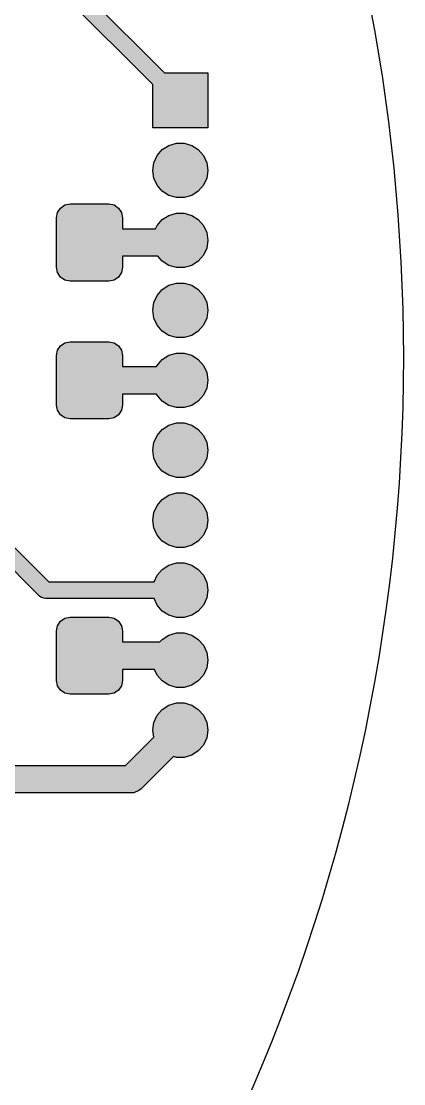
# Model space of a CAD drawing. Header units: millimetres. Extents: x -3894 to -3474, y -291 to 6.
# Drawn here: x -3782.02 to -3775.08, y -99.43 to -80.15 of the extents above; entities that cross this region are included whole.
import ezdxf

# ---------------------------------------------------------------- set-up
doc = ezdxf.new("R2010")
doc.units = ezdxf.units.MM
doc.layers.add('BLACK', color=7, linetype='Continuous')

msp = doc.modelspace()

# ---------------------------------------------------------------- hatches: boundary and pattern name
h = msp.add_hatch(color=256)
h.dxf.hatch_style = 1
h.paths.add_polyline_path([(-3796.721, -83.436), (-3796.739, -83.345), (-3796.79, -83.268), (-3796.867, -83.217), (-3796.958, -83.199), (-3796.958, -82.997), (-3796.923, -82.962), (-3796.867, -82.851), (-3796.847, -82.727), (-3796.867, -82.604), (-3796.923, -82.492), (-3797.012, -82.404), (-3797.123, -82.347), (-3797.247, -82.327), (-3797.371, -82.347), (-3797.482, -82.404), (-3797.571, -82.492), (-3797.627, -82.604), (-3797.647, -82.727), (-3797.627, -82.851), (-3797.571, -82.962), (-3797.482, -83.051), (-3797.458, -83.063), (-3797.458, -83.199), (-3797.549, -83.217), (-3797.626, -83.268), (-3797.678, -83.345), (-3797.696, -83.436), (-3797.696, -83.911), (-3797.678, -84.002), (-3797.626, -84.079), (-3797.549, -84.131), (-3797.458, -84.149), (-3796.958, -84.149), (-3796.867, -84.131), (-3796.79, -84.079), (-3796.739, -84.002), (-3796.721, -83.911)])
h.paths.add_polyline_path([(-3797.447, -82.727, -1), (-3797.047, -82.727, -1)], flags=16)
h.paths.add_polyline_path([(-3778.633, -81.084), (-3779.421, -81.084), (-3781.048, -79.457), (-3781.071, -79.439), (-3781.125, -79.416), (-3781.154, -79.413), (-3795.167, -79.413), (-3797.392, -77.189), (-3797.392, -76.638), (-3797.292, -76.638), (-3797.201, -76.62), (-3797.124, -76.569), (-3797.072, -76.492), (-3797.054, -76.401), (-3797.054, -75.926), (-3797.072, -75.835), (-3797.124, -75.758), (-3797.201, -75.706), (-3797.292, -75.688), (-3797.342, -75.688), (-3797.342, -75.038), (-3797.192, -75.038), (-3797.101, -75.02), (-3797.024, -74.969), (-3796.972, -74.892), (-3796.954, -74.801), (-3796.954, -74.326), (-3796.969, -74.253), (-3796.873, -74.157), (-3796.854, -74.134), (-3796.843, -74.108), (-3796.832, -74.08), (-3796.829, -74.051), (-3796.829, -73.493), (-3796.817, -73.493), (-3796.754, -73.481), (-3796.702, -73.446), (-3796.666, -73.393), (-3796.654, -73.331), (-3796.654, -72.096), (-3796.666, -72.034), (-3796.702, -71.981), (-3796.754, -71.946), (-3796.817, -71.933), (-3797.142, -71.933), (-3797.204, -71.946), (-3797.256, -71.981), (-3797.292, -72.034), (-3797.304, -72.096), (-3797.304, -73.331), (-3797.292, -73.393), (-3797.256, -73.446), (-3797.204, -73.481), (-3797.142, -73.493), (-3797.129, -73.493), (-3797.129, -73.989), (-3797.229, -74.088), (-3797.792, -74.088), (-3797.882, -74.106), (-3797.959, -74.158), (-3798.011, -74.235), (-3798.029, -74.326), (-3798.029, -74.801), (-3798.011, -74.892), (-3797.959, -74.969), (-3797.882, -75.02), (-3797.792, -75.038), (-3797.642, -75.038), (-3797.642, -75.688), (-3797.792, -75.688), (-3797.882, -75.706), (-3797.959, -75.758), (-3798.011, -75.835), (-3798.029, -75.926), (-3798.029, -76.401), (-3798.011, -76.492), (-3797.959, -76.569), (-3797.882, -76.62), (-3797.792, -76.638), (-3797.692, -76.638), (-3797.692, -77.251), (-3797.689, -77.28), (-3797.681, -77.299), (-3797.666, -77.334), (-3797.648, -77.357), (-3795.335, -79.669), (-3795.312, -79.688), (-3795.258, -79.71), (-3795.229, -79.713), (-3781.216, -79.713), (-3779.633, -81.297), (-3779.633, -82.084), (-3778.633, -82.084)])
h = msp.add_hatch(color=256)
h.dxf.hatch_style = 1
h.paths.add_polyline_path([(-3779.258, -93.493), (-3779.204, -93.509), (-3779.062, -93.509), (-3778.925, -93.469), (-3778.806, -93.392), (-3778.712, -93.285), (-3778.653, -93.155), (-3778.633, -93.014), (-3778.653, -92.874), (-3778.712, -92.744), (-3778.806, -92.637), (-3778.925, -92.56), (-3779.062, -92.519), (-3779.204, -92.519), (-3779.341, -92.56), (-3779.46, -92.637), (-3779.554, -92.744), (-3779.613, -92.874), (-3779.633, -93.014), (-3779.615, -93.142), (-3780.126, -93.653), (-3784.888, -93.653), (-3784.897, -93.635), (-3784.986, -93.547), (-3785.097, -93.49), (-3785.221, -93.471), (-3785.345, -93.49), (-3785.456, -93.547), (-3785.545, -93.635), (-3785.602, -93.747), (-3785.621, -93.871), (-3785.602, -93.994), (-3785.545, -94.106), (-3785.456, -94.194), (-3785.345, -94.251), (-3785.221, -94.271), (-3785.097, -94.251), (-3784.986, -94.194), (-3784.945, -94.153), (-3780.022, -94.153), (-3779.973, -94.149), (-3779.883, -94.111), (-3779.845, -94.08)])
h.paths.add_polyline_path([(-3785.421, -93.871, -1), (-3785.021, -93.871, -1)], flags=16)
h.paths.add_polyline_path([(-3782.179, -91.213), (-3782.198, -91.118), (-3782.252, -91.037), (-3782.333, -90.982), (-3782.429, -90.963), (-3782.529, -90.963), (-3782.529, -90.722), (-3782.455, -90.648), (-3782.399, -90.537), (-3782.379, -90.413), (-3782.399, -90.29), (-3782.455, -90.178), (-3782.544, -90.09), (-3782.655, -90.033), (-3782.779, -90.013), (-3782.903, -90.033), (-3783.014, -90.09), (-3783.103, -90.178), (-3783.159, -90.29), (-3783.179, -90.413), (-3783.159, -90.537), (-3783.103, -90.648), (-3783.029, -90.722), (-3783.029, -90.963), (-3783.129, -90.963), (-3783.225, -90.982), (-3783.306, -91.037), (-3783.36, -91.118), (-3783.379, -91.213), (-3783.379, -92.113), (-3783.36, -92.209), (-3783.306, -92.29), (-3783.225, -92.344), (-3783.129, -92.363), (-3782.429, -92.363), (-3782.333, -92.344), (-3782.252, -92.29), (-3782.198, -92.209), (-3782.179, -92.113)])
h.paths.add_polyline_path([(-3782.979, -90.413, -1), (-3782.579, -90.413, -1)], flags=16)
h.paths.add_polyline_path([(-3778.653, -91.604), (-3778.712, -91.474), (-3778.806, -91.367), (-3778.925, -91.29), (-3779.062, -91.249), (-3779.204, -91.249), (-3779.341, -91.29), (-3779.46, -91.367), (-3779.501, -91.413), (-3780.179, -91.413), (-3780.179, -91.213), (-3780.198, -91.118), (-3780.252, -91.037), (-3780.333, -90.982), (-3780.429, -90.963), (-3781.129, -90.963), (-3781.225, -90.982), (-3781.306, -91.037), (-3781.36, -91.118), (-3781.379, -91.213), (-3781.379, -92.113), (-3781.36, -92.209), (-3781.306, -92.29), (-3781.225, -92.344), (-3781.129, -92.363), (-3780.429, -92.363), (-3780.333, -92.344), (-3780.252, -92.29), (-3780.198, -92.209), (-3780.179, -92.113), (-3780.179, -91.913), (-3779.6, -91.913), (-3779.554, -92.015), (-3779.46, -92.122), (-3779.341, -92.199), (-3779.204, -92.239), (-3779.062, -92.239), (-3778.925, -92.199), (-3778.806, -92.122), (-3778.712, -92.015), (-3778.653, -91.885), (-3778.633, -91.744)])
h.paths.add_polyline_path([(-3778.633, -90.474), (-3778.653, -90.334), (-3778.712, -90.204), (-3778.806, -90.097), (-3778.925, -90.02), (-3779.062, -89.979), (-3779.204, -89.979), (-3779.341, -90.02), (-3779.46, -90.097), (-3779.554, -90.204), (-3779.609, -90.324), (-3781.518, -90.324), (-3785.354, -86.489), (-3785.354, -85.926), (-3785.372, -85.835), (-3785.424, -85.758), (-3785.501, -85.706), (-3785.592, -85.688), (-3786.067, -85.688), (-3786.157, -85.706), (-3786.234, -85.758), (-3786.286, -85.835), (-3786.304, -85.926), (-3786.304, -85.963), (-3786.899, -85.963), (-3786.899, -85.951), (-3786.911, -85.889), (-3786.947, -85.836), (-3786.999, -85.801), (-3787.062, -85.788), (-3788.297, -85.788), (-3788.359, -85.801), (-3788.411, -85.836), (-3788.447, -85.889), (-3788.459, -85.951), (-3788.459, -86.276), (-3788.447, -86.338), (-3788.411, -86.391), (-3788.359, -86.426), (-3788.297, -86.438), (-3787.829, -86.438), (-3787.829, -87.446), (-3787.826, -87.475), (-3787.811, -87.511), (-3787.816, -87.534), (-3787.816, -88.034), (-3787.798, -88.125), (-3787.746, -88.202), (-3787.669, -88.253), (-3787.579, -88.271), (-3787.104, -88.271), (-3787.013, -88.253), (-3786.936, -88.202), (-3786.884, -88.125), (-3786.866, -88.034), (-3786.866, -87.534), (-3786.884, -87.443), (-3786.936, -87.366), (-3787.013, -87.314), (-3787.104, -87.296), (-3787.529, -87.296), (-3787.529, -86.438), (-3787.062, -86.438), (-3786.999, -86.426), (-3786.947, -86.391), (-3786.911, -86.338), (-3786.899, -86.276), (-3786.899, -86.263), (-3786.304, -86.263), (-3786.304, -86.526), (-3786.286, -86.617), (-3786.234, -86.694), (-3786.157, -86.745), (-3786.067, -86.763), (-3785.592, -86.763), (-3785.518, -86.749), (-3781.687, -90.58), (-3781.664, -90.599), (-3781.61, -90.621), (-3781.581, -90.624), (-3779.609, -90.624), (-3779.554, -90.745), (-3779.46, -90.852), (-3779.341, -90.929), (-3779.204, -90.969), (-3779.062, -90.969), (-3778.925, -90.929), (-3778.806, -90.852), (-3778.712, -90.745), (-3778.653, -90.615)])
h.paths.add_polyline_path([(-3778.712, -88.934), (-3778.806, -88.827), (-3778.925, -88.75), (-3779.062, -88.709), (-3779.204, -88.709), (-3779.341, -88.75), (-3779.46, -88.827), (-3779.554, -88.934), (-3779.613, -89.064), (-3779.633, -89.204), (-3779.613, -89.345), (-3779.554, -89.475), (-3779.46, -89.582), (-3779.341, -89.659), (-3779.204, -89.699), (-3779.062, -89.699), (-3778.925, -89.659), (-3778.806, -89.582), (-3778.712, -89.475), (-3778.653, -89.345), (-3778.633, -89.204), (-3778.653, -89.064)], flags=17)
h.paths.add_polyline_path([(-3778.712, -88.205), (-3778.653, -88.075), (-3778.633, -87.934), (-3778.653, -87.794), (-3778.712, -87.664), (-3778.806, -87.557), (-3778.925, -87.48), (-3779.062, -87.439), (-3779.204, -87.439), (-3779.341, -87.48), (-3779.46, -87.557), (-3779.554, -87.664), (-3779.613, -87.794), (-3779.633, -87.934), (-3779.613, -88.075), (-3779.554, -88.205), (-3779.46, -88.312), (-3779.341, -88.389), (-3779.204, -88.429), (-3779.062, -88.429), (-3778.925, -88.389), (-3778.806, -88.312)], flags=17)
h.paths.add_polyline_path([(-3778.633, -86.664), (-3778.653, -86.524), (-3778.712, -86.394), (-3778.806, -86.287), (-3778.925, -86.21), (-3779.062, -86.169), (-3779.204, -86.169), (-3779.341, -86.21), (-3779.46, -86.287), (-3779.554, -86.394), (-3779.563, -86.413), (-3780.179, -86.413), (-3780.179, -86.213), (-3780.198, -86.118), (-3780.252, -86.037), (-3780.333, -85.982), (-3780.429, -85.963), (-3781.129, -85.963), (-3781.225, -85.982), (-3781.306, -86.037), (-3781.36, -86.118), (-3781.379, -86.213), (-3781.379, -87.113), (-3781.36, -87.209), (-3781.306, -87.29), (-3781.225, -87.344), (-3781.129, -87.363), (-3780.429, -87.363), (-3780.333, -87.344), (-3780.252, -87.29), (-3780.198, -87.209), (-3780.179, -87.113), (-3780.179, -86.913), (-3779.563, -86.913), (-3779.554, -86.935), (-3779.46, -87.042), (-3779.341, -87.119), (-3779.204, -87.159), (-3779.062, -87.159), (-3778.925, -87.119), (-3778.806, -87.042), (-3778.712, -86.935), (-3778.653, -86.805)], flags=17)
h.paths.add_polyline_path([(-3778.712, -85.665), (-3778.653, -85.535), (-3778.633, -85.394), (-3778.653, -85.254), (-3778.712, -85.124), (-3778.806, -85.017), (-3778.925, -84.94), (-3779.062, -84.899), (-3779.204, -84.899), (-3779.341, -84.94), (-3779.46, -85.017), (-3779.554, -85.124), (-3779.613, -85.254), (-3779.633, -85.394), (-3779.613, -85.535), (-3779.554, -85.665), (-3779.46, -85.772), (-3779.341, -85.849), (-3779.204, -85.889), (-3779.062, -85.889), (-3778.925, -85.849), (-3778.806, -85.772)])
h.paths.add_polyline_path([(-3778.653, -84.265), (-3778.633, -84.124), (-3778.653, -83.984), (-3778.712, -83.854), (-3778.806, -83.747), (-3778.925, -83.67), (-3779.062, -83.629), (-3779.204, -83.629), (-3779.341, -83.67), (-3779.46, -83.747), (-3779.554, -83.854), (-3779.581, -83.913), (-3780.179, -83.913), (-3780.179, -83.713), (-3780.198, -83.618), (-3780.252, -83.537), (-3780.333, -83.482), (-3780.429, -83.463), (-3781.129, -83.463), (-3781.225, -83.482), (-3781.306, -83.537), (-3781.36, -83.618), (-3781.379, -83.713), (-3781.379, -84.613), (-3781.36, -84.709), (-3781.306, -84.79), (-3781.225, -84.844), (-3781.129, -84.863), (-3780.429, -84.863), (-3780.333, -84.844), (-3780.252, -84.79), (-3780.198, -84.709), (-3780.179, -84.613), (-3780.179, -84.413), (-3779.537, -84.413), (-3779.46, -84.502), (-3779.341, -84.579), (-3779.204, -84.619), (-3779.062, -84.619), (-3778.925, -84.579), (-3778.806, -84.502), (-3778.712, -84.395)])
h.paths.add_polyline_path([(-3778.633, -82.854), (-3778.653, -82.714), (-3778.712, -82.584), (-3778.806, -82.477), (-3778.925, -82.4), (-3779.062, -82.359), (-3779.204, -82.359), (-3779.341, -82.4), (-3779.46, -82.477), (-3779.554, -82.584), (-3779.613, -82.714), (-3779.633, -82.854), (-3779.613, -82.995), (-3779.554, -83.125), (-3779.46, -83.232), (-3779.341, -83.309), (-3779.204, -83.349), (-3779.062, -83.349), (-3778.925, -83.309), (-3778.806, -83.232), (-3778.712, -83.125), (-3778.653, -82.995)])
h.paths.add_polyline_path([(-3782.179, -83.713), (-3782.198, -83.618), (-3782.252, -83.537), (-3782.333, -83.482), (-3782.429, -83.463), (-3783.129, -83.463), (-3783.225, -83.482), (-3783.306, -83.537), (-3783.36, -83.618), (-3783.379, -83.713), (-3783.379, -83.913), (-3783.47, -83.913), (-3783.544, -83.84), (-3783.655, -83.783), (-3783.779, -83.763), (-3783.903, -83.783), (-3784.014, -83.84), (-3784.103, -83.928), (-3784.159, -84.04), (-3784.179, -84.163), (-3784.159, -84.287), (-3784.103, -84.398), (-3784.014, -84.487), (-3783.903, -84.544), (-3783.779, -84.563), (-3783.655, -84.544), (-3783.544, -84.487), (-3783.47, -84.413), (-3783.379, -84.413), (-3783.379, -84.613), (-3783.36, -84.709), (-3783.306, -84.79), (-3783.225, -84.844), (-3783.129, -84.863), (-3782.429, -84.863), (-3782.333, -84.844), (-3782.252, -84.79), (-3782.198, -84.709), (-3782.179, -84.613)])
h.paths.add_polyline_path([(-3783.979, -84.163, -1), (-3783.579, -84.163, -1)], flags=16)
h.paths.add_polyline_path([(-3782.179, -86.213), (-3782.198, -86.118), (-3782.252, -86.037), (-3782.333, -85.982), (-3782.429, -85.963), (-3783.129, -85.963), (-3783.225, -85.982), (-3783.306, -86.037), (-3783.36, -86.118), (-3783.379, -86.213), (-3783.379, -86.413), (-3783.47, -86.413), (-3783.544, -86.34), (-3783.655, -86.283), (-3783.779, -86.263), (-3783.903, -86.283), (-3784.014, -86.34), (-3784.103, -86.428), (-3784.159, -86.54), (-3784.179, -86.663), (-3784.159, -86.787), (-3784.103, -86.898), (-3784.014, -86.987), (-3783.903, -87.044), (-3783.779, -87.063), (-3783.655, -87.044), (-3783.544, -86.987), (-3783.47, -86.913), (-3783.379, -86.913), (-3783.379, -87.113), (-3783.36, -87.209), (-3783.306, -87.29), (-3783.225, -87.344), (-3783.129, -87.363), (-3782.429, -87.363), (-3782.333, -87.344), (-3782.252, -87.29), (-3782.198, -87.209), (-3782.179, -87.113)], flags=17)
h.paths.add_polyline_path([(-3783.579, -86.663, -1), (-3783.979, -86.663, -1)], flags=16)

# ---------------------------------------------------------------- linework, layer by layer
at = {"layer": 'BLACK', "linetype": 'Continuous'}
for p, q in [((-3781.048, -79.457), (-3779.421, -81.084)), ((-3781.048, -79.457), (-3779.421, -81.084)), ((-3779.633, -81.297), (-3781.216, -79.713)), ((-3779.633, -81.297), (-3781.216, -79.713)), ((-3779.421, -81.084), (-3778.633, -81.084)), ((-3779.421, -81.084), (-3778.633, -81.084)), ((-3778.633, -81.084), (-3778.633, -82.084)), ((-3778.633, -81.084), (-3778.633, -82.084)), ((-3779.633, -82.084), (-3779.633, -81.297)), ((-3779.633, -82.084), (-3779.633, -81.297)), ((-3778.633, -82.084), (-3779.633, -82.084)), ((-3778.633, -82.084), (-3779.633, -82.084)), ((-3779.554, -82.584), (-3779.46, -82.477)), ((-3779.554, -82.584), (-3779.46, -82.477)), ((-3779.46, -82.477), (-3779.341, -82.4)), ((-3779.46, -82.477), (-3779.341, -82.4)), ((-3779.341, -82.4), (-3779.204, -82.359)), ((-3779.341, -82.4), (-3779.204, -82.359)), ((-3779.204, -82.359), (-3779.062, -82.359)), ((-3779.204, -82.359), (-3779.062, -82.359)), ((-3779.062, -82.359), (-3778.925, -82.4)), ((-3779.062, -82.359), (-3778.925, -82.4)), ((-3778.925, -82.4), (-3778.806, -82.477)), ((-3778.925, -82.4), (-3778.806, -82.477)), ((-3778.806, -82.477), (-3778.712, -82.584)), ((-3778.806, -82.477), (-3778.712, -82.584)), ((-3779.633, -82.854), (-3779.613, -82.714)), ((-3779.633, -82.854), (-3779.613, -82.714)), ((-3779.613, -82.714), (-3779.554, -82.584)), ((-3779.613, -82.714), (-3779.554, -82.584)), ((-3778.712, -82.584), (-3778.653, -82.714)), ((-3778.712, -82.584), (-3778.653, -82.714)), ((-3778.653, -82.714), (-3778.633, -82.854)), ((-3778.653, -82.714), (-3778.633, -82.854)), ((-3779.613, -82.995), (-3779.633, -82.854)), ((-3779.613, -82.995), (-3779.633, -82.854)), ((-3778.633, -82.854), (-3778.653, -82.995)), ((-3778.633, -82.854), (-3778.653, -82.995)), ((-3779.554, -83.125), (-3779.613, -82.995)), ((-3779.554, -83.125), (-3779.613, -82.995)), ((-3778.653, -82.995), (-3778.712, -83.125)), ((-3778.653, -82.995), (-3778.712, -83.125)), ((-3779.46, -83.232), (-3779.554, -83.125)), ((-3779.46, -83.232), (-3779.554, -83.125)), ((-3779.341, -83.309), (-3779.46, -83.232)), ((-3779.341, -83.309), (-3779.46, -83.232)), ((-3779.204, -83.349), (-3779.341, -83.309)), ((-3779.204, -83.349), (-3779.341, -83.309)), ((-3778.925, -83.309), (-3779.062, -83.349)), ((-3778.925, -83.309), (-3779.062, -83.349)), ((-3778.806, -83.232), (-3778.925, -83.309)), ((-3778.806, -83.232), (-3778.925, -83.309)), ((-3778.712, -83.125), (-3778.806, -83.232)), ((-3778.712, -83.125), (-3778.806, -83.232)), ((-3781.306, -83.537), (-3781.225, -83.482)), ((-3781.306, -83.537), (-3781.225, -83.482)), ((-3781.225, -83.482), (-3781.129, -83.463)), ((-3781.225, -83.482), (-3781.129, -83.463)), ((-3781.129, -83.463), (-3780.429, -83.463)), ((-3781.129, -83.463), (-3780.429, -83.463)), ((-3780.429, -83.463), (-3780.333, -83.482)), ((-3780.429, -83.463), (-3780.333, -83.482)), ((-3780.333, -83.482), (-3780.252, -83.537)), ((-3780.333, -83.482), (-3780.252, -83.537)), ((-3779.062, -83.349), (-3779.204, -83.349)), ((-3779.062, -83.349), (-3779.204, -83.349)), ((-3781.379, -83.713), (-3781.36, -83.618)), ((-3781.379, -83.713), (-3781.36, -83.618)), ((-3781.36, -83.618), (-3781.306, -83.537)), ((-3781.36, -83.618), (-3781.306, -83.537)), ((-3780.252, -83.537), (-3780.198, -83.618)), ((-3780.252, -83.537), (-3780.198, -83.618)), ((-3780.198, -83.618), (-3780.179, -83.713)), ((-3780.198, -83.618), (-3780.179, -83.713)), ((-3779.46, -83.747), (-3779.341, -83.67)), ((-3779.46, -83.747), (-3779.341, -83.67)), ((-3779.341, -83.67), (-3779.204, -83.629)), ((-3779.341, -83.67), (-3779.204, -83.629)), ((-3779.204, -83.629), (-3779.062, -83.629)), ((-3779.204, -83.629), (-3779.062, -83.629)), ((-3779.062, -83.629), (-3778.925, -83.67)), ((-3779.062, -83.629), (-3778.925, -83.67)), ((-3778.925, -83.67), (-3778.806, -83.747)), ((-3778.925, -83.67), (-3778.806, -83.747)), ((-3781.379, -84.613), (-3781.379, -83.713)), ((-3781.379, -84.613), (-3781.379, -83.713)), ((-3780.179, -83.713), (-3780.179, -83.913)), ((-3780.179, -83.713), (-3780.179, -83.913)), ((-3779.581, -83.913), (-3779.554, -83.854)), ((-3779.581, -83.913), (-3779.554, -83.854)), ((-3779.554, -83.854), (-3779.46, -83.747)), ((-3779.554, -83.854), (-3779.46, -83.747)), ((-3778.806, -83.747), (-3778.712, -83.854)), ((-3778.806, -83.747), (-3778.712, -83.854)), ((-3778.712, -83.854), (-3778.653, -83.984)), ((-3778.712, -83.854), (-3778.653, -83.984)), ((-3780.179, -83.913), (-3779.581, -83.913)), ((-3780.179, -83.913), (-3779.581, -83.913)), ((-3778.653, -83.984), (-3778.633, -84.124)), ((-3778.653, -83.984), (-3778.633, -84.124)), ((-3778.653, -84.265), (-3778.712, -84.395)), ((-3778.653, -84.265), (-3778.712, -84.395)), ((-3778.633, -84.124), (-3778.653, -84.265)), ((-3778.633, -84.124), (-3778.653, -84.265)), ((-3779.537, -84.413), (-3780.179, -84.413)), ((-3780.179, -84.413), (-3780.179, -84.613)), ((-3779.537, -84.413), (-3780.179, -84.413)), ((-3780.179, -84.413), (-3780.179, -84.613)), ((-3779.46, -84.502), (-3779.537, -84.413)), ((-3779.46, -84.502), (-3779.537, -84.413)), ((-3778.712, -84.395), (-3778.806, -84.502)), ((-3778.712, -84.395), (-3778.806, -84.502)), ((-3781.36, -84.709), (-3781.379, -84.613)), ((-3781.36, -84.709), (-3781.379, -84.613)), ((-3780.179, -84.613), (-3780.198, -84.709)), ((-3780.179, -84.613), (-3780.198, -84.709)), ((-3779.341, -84.579), (-3779.46, -84.502)), ((-3779.341, -84.579), (-3779.46, -84.502)), ((-3779.204, -84.619), (-3779.341, -84.579)), ((-3779.204, -84.619), (-3779.341, -84.579)), ((-3779.062, -84.619), (-3779.204, -84.619)), ((-3779.062, -84.619), (-3779.204, -84.619)), ((-3778.925, -84.579), (-3779.062, -84.619)), ((-3778.925, -84.579), (-3779.062, -84.619)), ((-3778.806, -84.502), (-3778.925, -84.579)), ((-3778.806, -84.502), (-3778.925, -84.579)), ((-3781.306, -84.79), (-3781.36, -84.709)), ((-3781.306, -84.79), (-3781.36, -84.709)), ((-3781.225, -84.844), (-3781.306, -84.79)), ((-3781.225, -84.844), (-3781.306, -84.79)), ((-3781.129, -84.863), (-3781.225, -84.844)), ((-3781.129, -84.863), (-3781.225, -84.844)), ((-3780.333, -84.844), (-3780.429, -84.863)), ((-3780.333, -84.844), (-3780.429, -84.863)), ((-3780.252, -84.79), (-3780.333, -84.844)), ((-3780.252, -84.79), (-3780.333, -84.844)), ((-3780.198, -84.709), (-3780.252, -84.79)), ((-3780.198, -84.709), (-3780.252, -84.79)), ((-3780.429, -84.863), (-3781.129, -84.863)), ((-3780.429, -84.863), (-3781.129, -84.863)), ((-3779.554, -85.124), (-3779.46, -85.017)), ((-3779.554, -85.124), (-3779.46, -85.017)), ((-3779.46, -85.017), (-3779.341, -84.94)), ((-3779.46, -85.017), (-3779.341, -84.94)), ((-3779.341, -84.94), (-3779.204, -84.899)), ((-3779.341, -84.94), (-3779.204, -84.899)), ((-3779.204, -84.899), (-3779.062, -84.899)), ((-3779.204, -84.899), (-3779.062, -84.899)), ((-3779.062, -84.899), (-3778.925, -84.94)), ((-3779.062, -84.899), (-3778.925, -84.94)), ((-3778.925, -84.94), (-3778.806, -85.017)), ((-3778.925, -84.94), (-3778.806, -85.017)), ((-3778.806, -85.017), (-3778.712, -85.124)), ((-3778.806, -85.017), (-3778.712, -85.124)), ((-3779.613, -85.254), (-3779.554, -85.124)), ((-3779.613, -85.254), (-3779.554, -85.124)), ((-3778.712, -85.124), (-3778.653, -85.254)), ((-3778.712, -85.124), (-3778.653, -85.254)), ((-3779.633, -85.394), (-3779.613, -85.254)), ((-3779.633, -85.394), (-3779.613, -85.254)), ((-3779.613, -85.535), (-3779.633, -85.394)), ((-3779.613, -85.535), (-3779.633, -85.394)), ((-3778.653, -85.254), (-3778.633, -85.394)), ((-3778.653, -85.254), (-3778.633, -85.394)), ((-3778.633, -85.394), (-3778.653, -85.535)), ((-3778.633, -85.394), (-3778.653, -85.535)), ((-3779.554, -85.665), (-3779.613, -85.535)), ((-3779.554, -85.665), (-3779.613, -85.535)), ((-3778.653, -85.535), (-3778.712, -85.665)), ((-3778.653, -85.535), (-3778.712, -85.665)), ((-3779.46, -85.772), (-3779.554, -85.665)), ((-3779.46, -85.772), (-3779.554, -85.665)), ((-3779.341, -85.849), (-3779.46, -85.772)), ((-3779.341, -85.849), (-3779.46, -85.772)), ((-3778.806, -85.772), (-3778.925, -85.849)), ((-3778.806, -85.772), (-3778.925, -85.849)), ((-3778.712, -85.665), (-3778.806, -85.772)), ((-3778.712, -85.665), (-3778.806, -85.772)), ((-3781.306, -86.037), (-3781.225, -85.982)), ((-3781.306, -86.037), (-3781.225, -85.982)), ((-3781.225, -85.982), (-3781.129, -85.963)), ((-3781.225, -85.982), (-3781.129, -85.963)), ((-3781.129, -85.963), (-3780.429, -85.963)), ((-3781.129, -85.963), (-3780.429, -85.963)), ((-3780.429, -85.963), (-3780.333, -85.982)), ((-3780.429, -85.963), (-3780.333, -85.982)), ((-3780.333, -85.982), (-3780.252, -86.037)), ((-3780.333, -85.982), (-3780.252, -86.037)), ((-3779.204, -85.889), (-3779.341, -85.849)), ((-3779.204, -85.889), (-3779.341, -85.849)), ((-3779.062, -85.889), (-3779.204, -85.889)), ((-3779.062, -85.889), (-3779.204, -85.889)), ((-3778.925, -85.849), (-3779.062, -85.889)), ((-3778.925, -85.849), (-3779.062, -85.889)), ((-3781.379, -86.213), (-3781.36, -86.118)), ((-3781.379, -86.213), (-3781.36, -86.118)), ((-3781.36, -86.118), (-3781.306, -86.037)), ((-3781.36, -86.118), (-3781.306, -86.037)), ((-3780.252, -86.037), (-3780.198, -86.118)), ((-3780.252, -86.037), (-3780.198, -86.118)), ((-3780.198, -86.118), (-3780.179, -86.213)), ((-3780.198, -86.118), (-3780.179, -86.213)), ((-3779.341, -86.21), (-3779.204, -86.169)), ((-3779.341, -86.21), (-3779.204, -86.169)), ((-3779.204, -86.169), (-3779.062, -86.169)), ((-3779.204, -86.169), (-3779.062, -86.169)), ((-3779.062, -86.169), (-3778.925, -86.21)), ((-3779.062, -86.169), (-3778.925, -86.21)), ((-3781.379, -87.113), (-3781.379, -86.213)), ((-3781.379, -87.113), (-3781.379, -86.213)), ((-3780.179, -86.213), (-3780.179, -86.413)), ((-3780.179, -86.213), (-3780.179, -86.413)), ((-3779.563, -86.413), (-3779.554, -86.394)), ((-3779.563, -86.413), (-3779.554, -86.394)), ((-3779.554, -86.394), (-3779.46, -86.287)), ((-3779.554, -86.394), (-3779.46, -86.287)), ((-3779.46, -86.287), (-3779.341, -86.21)), ((-3779.46, -86.287), (-3779.341, -86.21)), ((-3778.925, -86.21), (-3778.806, -86.287)), ((-3778.925, -86.21), (-3778.806, -86.287)), ((-3778.806, -86.287), (-3778.712, -86.394)), ((-3778.806, -86.287), (-3778.712, -86.394)), ((-3778.712, -86.394), (-3778.653, -86.524)), ((-3778.712, -86.394), (-3778.653, -86.524)), ((-3785.354, -86.489), (-3781.518, -90.324)), ((-3785.354, -86.489), (-3781.518, -90.324)), ((-3780.179, -86.413), (-3779.563, -86.413)), ((-3780.179, -86.413), (-3779.563, -86.413)), ((-3778.653, -86.524), (-3778.633, -86.664)), ((-3778.653, -86.524), (-3778.633, -86.664)), ((-3781.687, -90.58), (-3785.518, -86.749)), ((-3781.687, -90.58), (-3785.518, -86.749)), ((-3778.633, -86.664), (-3778.653, -86.805)), ((-3778.633, -86.664), (-3778.653, -86.805)), ((-3779.563, -86.913), (-3780.179, -86.913)), ((-3780.179, -86.913), (-3780.179, -87.113)), ((-3779.563, -86.913), (-3780.179, -86.913)), ((-3780.179, -86.913), (-3780.179, -87.113)), ((-3779.554, -86.935), (-3779.563, -86.913)), ((-3779.554, -86.935), (-3779.563, -86.913)), ((-3779.46, -87.042), (-3779.554, -86.935)), ((-3779.46, -87.042), (-3779.554, -86.935)), ((-3778.712, -86.935), (-3778.806, -87.042)), ((-3778.712, -86.935), (-3778.806, -87.042)), ((-3778.653, -86.805), (-3778.712, -86.935)), ((-3778.653, -86.805), (-3778.712, -86.935)), ((-3781.36, -87.209), (-3781.379, -87.113)), ((-3781.36, -87.209), (-3781.379, -87.113)), ((-3780.179, -87.113), (-3780.198, -87.209)), ((-3780.179, -87.113), (-3780.198, -87.209)), ((-3779.341, -87.119), (-3779.46, -87.042)), ((-3779.341, -87.119), (-3779.46, -87.042)), ((-3779.204, -87.159), (-3779.341, -87.119)), ((-3779.204, -87.159), (-3779.341, -87.119)), ((-3779.062, -87.159), (-3779.204, -87.159)), ((-3779.062, -87.159), (-3779.204, -87.159)), ((-3778.925, -87.119), (-3779.062, -87.159)), ((-3778.925, -87.119), (-3779.062, -87.159)), ((-3778.806, -87.042), (-3778.925, -87.119)), ((-3778.806, -87.042), (-3778.925, -87.119)), ((-3781.306, -87.29), (-3781.36, -87.209)), ((-3781.306, -87.29), (-3781.36, -87.209)), ((-3781.225, -87.344), (-3781.306, -87.29)), ((-3781.225, -87.344), (-3781.306, -87.29)), ((-3781.129, -87.363), (-3781.225, -87.344)), ((-3781.129, -87.363), (-3781.225, -87.344)), ((-3780.333, -87.344), (-3780.429, -87.363)), ((-3780.333, -87.344), (-3780.429, -87.363)), ((-3780.252, -87.29), (-3780.333, -87.344)), ((-3780.252, -87.29), (-3780.333, -87.344)), ((-3780.198, -87.209), (-3780.252, -87.29)), ((-3780.198, -87.209), (-3780.252, -87.29)), ((-3780.429, -87.363), (-3781.129, -87.363)), ((-3780.429, -87.363), (-3781.129, -87.363)), ((-3779.46, -87.557), (-3779.341, -87.48)), ((-3779.46, -87.557), (-3779.341, -87.48)), ((-3779.341, -87.48), (-3779.204, -87.439)), ((-3779.341, -87.48), (-3779.204, -87.439)), ((-3779.204, -87.439), (-3779.062, -87.439)), ((-3779.204, -87.439), (-3779.062, -87.439)), ((-3779.062, -87.439), (-3778.925, -87.48)), ((-3779.062, -87.439), (-3778.925, -87.48)), ((-3778.925, -87.48), (-3778.806, -87.557)), ((-3778.925, -87.48), (-3778.806, -87.557)), ((-3779.613, -87.794), (-3779.554, -87.664)), ((-3779.613, -87.794), (-3779.554, -87.664)), ((-3779.554, -87.664), (-3779.46, -87.557)), ((-3779.554, -87.664), (-3779.46, -87.557)), ((-3778.806, -87.557), (-3778.712, -87.664)), ((-3778.806, -87.557), (-3778.712, -87.664)), ((-3778.712, -87.664), (-3778.653, -87.794)), ((-3778.712, -87.664), (-3778.653, -87.794)), ((-3779.633, -87.934), (-3779.613, -87.794)), ((-3779.633, -87.934), (-3779.613, -87.794)), ((-3779.613, -88.075), (-3779.633, -87.934)), ((-3779.613, -88.075), (-3779.633, -87.934)), ((-3778.653, -87.794), (-3778.633, -87.934)), ((-3778.653, -87.794), (-3778.633, -87.934)), ((-3778.633, -87.934), (-3778.653, -88.075)), ((-3778.633, -87.934), (-3778.653, -88.075)), ((-3779.554, -88.205), (-3779.613, -88.075)), ((-3779.554, -88.205), (-3779.613, -88.075)), ((-3778.653, -88.075), (-3778.712, -88.205)), ((-3778.653, -88.075), (-3778.712, -88.205)), ((-3779.46, -88.312), (-3779.554, -88.205)), ((-3779.46, -88.312), (-3779.554, -88.205)), ((-3779.341, -88.389), (-3779.46, -88.312)), ((-3779.341, -88.389), (-3779.46, -88.312)), ((-3778.806, -88.312), (-3778.925, -88.389)), ((-3778.806, -88.312), (-3778.925, -88.389)), ((-3778.712, -88.205), (-3778.806, -88.312)), ((-3778.712, -88.205), (-3778.806, -88.312)), ((-3779.204, -88.429), (-3779.341, -88.389)), ((-3779.204, -88.429), (-3779.341, -88.389)), ((-3779.062, -88.429), (-3779.204, -88.429)), ((-3779.062, -88.429), (-3779.204, -88.429)), ((-3778.925, -88.389), (-3779.062, -88.429)), ((-3778.925, -88.389), (-3779.062, -88.429)), ((-3779.341, -88.75), (-3779.204, -88.709)), ((-3779.341, -88.75), (-3779.204, -88.709)), ((-3779.204, -88.709), (-3779.062, -88.709)), ((-3779.204, -88.709), (-3779.062, -88.709)), ((-3779.062, -88.709), (-3778.925, -88.75)), ((-3779.062, -88.709), (-3778.925, -88.75)), ((-3779.554, -88.934), (-3779.46, -88.827)), ((-3779.554, -88.934), (-3779.46, -88.827)), ((-3779.46, -88.827), (-3779.341, -88.75)), ((-3779.46, -88.827), (-3779.341, -88.75)), ((-3778.925, -88.75), (-3778.806, -88.827)), ((-3778.925, -88.75), (-3778.806, -88.827)), ((-3778.806, -88.827), (-3778.712, -88.934)), ((-3778.806, -88.827), (-3778.712, -88.934)), ((-3779.633, -89.204), (-3779.613, -89.064)), ((-3779.633, -89.204), (-3779.613, -89.064)), ((-3779.613, -89.064), (-3779.554, -88.934)), ((-3779.613, -89.064), (-3779.554, -88.934)), ((-3778.712, -88.934), (-3778.653, -89.064)), ((-3778.712, -88.934), (-3778.653, -89.064)), ((-3778.653, -89.064), (-3778.633, -89.204)), ((-3778.653, -89.064), (-3778.633, -89.204)), ((-3779.613, -89.345), (-3779.633, -89.204)), ((-3779.613, -89.345), (-3779.633, -89.204)), ((-3778.633, -89.204), (-3778.653, -89.345)), ((-3778.633, -89.204), (-3778.653, -89.345)), ((-3779.554, -89.475), (-3779.613, -89.345)), ((-3779.554, -89.475), (-3779.613, -89.345)), ((-3779.46, -89.582), (-3779.554, -89.475)), ((-3779.46, -89.582), (-3779.554, -89.475)), ((-3778.712, -89.475), (-3778.806, -89.582)), ((-3778.712, -89.475), (-3778.806, -89.582)), ((-3778.653, -89.345), (-3778.712, -89.475)), ((-3778.653, -89.345), (-3778.712, -89.475)), ((-3779.341, -89.659), (-3779.46, -89.582)), ((-3779.341, -89.659), (-3779.46, -89.582)), ((-3779.204, -89.699), (-3779.341, -89.659)), ((-3779.204, -89.699), (-3779.341, -89.659)), ((-3778.925, -89.659), (-3779.062, -89.699)), ((-3778.925, -89.659), (-3779.062, -89.699)), ((-3778.806, -89.582), (-3778.925, -89.659)), ((-3778.806, -89.582), (-3778.925, -89.659)), ((-3779.062, -89.699), (-3779.204, -89.699)), ((-3779.062, -89.699), (-3779.204, -89.699)), ((-3779.46, -90.097), (-3779.341, -90.02)), ((-3779.46, -90.097), (-3779.341, -90.02)), ((-3779.341, -90.02), (-3779.204, -89.979)), ((-3779.341, -90.02), (-3779.204, -89.979)), ((-3779.204, -89.979), (-3779.062, -89.979)), ((-3779.204, -89.979), (-3779.062, -89.979)), ((-3779.062, -89.979), (-3778.925, -90.02)), ((-3779.062, -89.979), (-3778.925, -90.02)), ((-3778.925, -90.02), (-3778.806, -90.097)), ((-3778.925, -90.02), (-3778.806, -90.097)), ((-3779.609, -90.324), (-3779.554, -90.204)), ((-3779.609, -90.324), (-3779.554, -90.204)), ((-3779.554, -90.204), (-3779.46, -90.097)), ((-3779.554, -90.204), (-3779.46, -90.097)), ((-3778.806, -90.097), (-3778.712, -90.204)), ((-3778.806, -90.097), (-3778.712, -90.204)), ((-3778.712, -90.204), (-3778.653, -90.334)), ((-3778.712, -90.204), (-3778.653, -90.334)), ((-3781.518, -90.324), (-3779.609, -90.324)), ((-3781.518, -90.324), (-3779.609, -90.324)), ((-3778.653, -90.334), (-3778.633, -90.474)), ((-3778.653, -90.334), (-3778.633, -90.474)), ((-3781.664, -90.599), (-3781.687, -90.58)), ((-3781.664, -90.599), (-3781.687, -90.58)), ((-3781.626, -90.615), (-3781.664, -90.599)), ((-3781.626, -90.615), (-3781.664, -90.599)), ((-3781.61, -90.621), (-3781.626, -90.615)), ((-3781.61, -90.621), (-3781.626, -90.615)), ((-3781.581, -90.624), (-3781.61, -90.621)), ((-3781.581, -90.624), (-3781.61, -90.621)), ((-3779.609, -90.624), (-3781.581, -90.624)), ((-3779.609, -90.624), (-3781.581, -90.624)), ((-3779.554, -90.745), (-3779.609, -90.624)), ((-3779.554, -90.745), (-3779.609, -90.624)), ((-3778.653, -90.615), (-3778.712, -90.745)), ((-3778.653, -90.615), (-3778.712, -90.745)), ((-3778.633, -90.474), (-3778.653, -90.615)), ((-3778.633, -90.474), (-3778.653, -90.615)), ((-3779.46, -90.852), (-3779.554, -90.745)), ((-3779.46, -90.852), (-3779.554, -90.745)), ((-3778.712, -90.745), (-3778.806, -90.852)), ((-3778.712, -90.745), (-3778.806, -90.852)), ((-3781.306, -91.037), (-3781.225, -90.982)), ((-3781.306, -91.037), (-3781.225, -90.982)), ((-3781.225, -90.982), (-3781.129, -90.963)), ((-3781.225, -90.982), (-3781.129, -90.963)), ((-3781.129, -90.963), (-3780.429, -90.963)), ((-3781.129, -90.963), (-3780.429, -90.963)), ((-3780.429, -90.963), (-3780.333, -90.982)), ((-3780.429, -90.963), (-3780.333, -90.982)), ((-3780.333, -90.982), (-3780.252, -91.037)), ((-3780.333, -90.982), (-3780.252, -91.037)), ((-3779.341, -90.929), (-3779.46, -90.852)), ((-3779.341, -90.929), (-3779.46, -90.852)), ((-3779.204, -90.969), (-3779.341, -90.929)), ((-3779.204, -90.969), (-3779.341, -90.929)), ((-3779.062, -90.969), (-3779.204, -90.969)), ((-3779.062, -90.969), (-3779.204, -90.969)), ((-3778.925, -90.929), (-3779.062, -90.969)), ((-3778.925, -90.929), (-3779.062, -90.969)), ((-3778.806, -90.852), (-3778.925, -90.929)), ((-3778.806, -90.852), (-3778.925, -90.929)), ((-3781.379, -91.213), (-3781.36, -91.118)), ((-3781.379, -91.213), (-3781.36, -91.118)), ((-3781.379, -92.113), (-3781.379, -91.213)), ((-3781.379, -92.113), (-3781.379, -91.213)), ((-3781.36, -91.118), (-3781.306, -91.037)), ((-3781.36, -91.118), (-3781.306, -91.037)), ((-3780.252, -91.037), (-3780.198, -91.118)), ((-3780.252, -91.037), (-3780.198, -91.118)), ((-3780.198, -91.118), (-3780.179, -91.213)), ((-3780.198, -91.118), (-3780.179, -91.213)), ((-3780.179, -91.213), (-3780.179, -91.413)), ((-3780.179, -91.213), (-3780.179, -91.413)), ((-3779.501, -91.413), (-3779.46, -91.367)), ((-3779.501, -91.413), (-3779.46, -91.367)), ((-3779.46, -91.367), (-3779.341, -91.29)), ((-3779.46, -91.367), (-3779.341, -91.29)), ((-3779.341, -91.29), (-3779.204, -91.249)), ((-3779.341, -91.29), (-3779.204, -91.249)), ((-3779.204, -91.249), (-3779.062, -91.249)), ((-3779.204, -91.249), (-3779.062, -91.249)), ((-3779.062, -91.249), (-3778.925, -91.29)), ((-3779.062, -91.249), (-3778.925, -91.29)), ((-3778.925, -91.29), (-3778.806, -91.367)), ((-3778.925, -91.29), (-3778.806, -91.367)), ((-3778.806, -91.367), (-3778.712, -91.474)), ((-3778.806, -91.367), (-3778.712, -91.474)), ((-3780.179, -91.413), (-3779.501, -91.413)), ((-3780.179, -91.413), (-3779.501, -91.413)), ((-3778.712, -91.474), (-3778.653, -91.604)), ((-3778.712, -91.474), (-3778.653, -91.604)), ((-3778.653, -91.604), (-3778.633, -91.744)), ((-3778.653, -91.604), (-3778.633, -91.744)), ((-3778.633, -91.744), (-3778.653, -91.885)), ((-3778.633, -91.744), (-3778.653, -91.885)), ((-3779.6, -91.913), (-3780.179, -91.913)), ((-3780.179, -91.913), (-3780.179, -92.113)), ((-3779.6, -91.913), (-3780.179, -91.913)), ((-3780.179, -91.913), (-3780.179, -92.113)), ((-3779.554, -92.015), (-3779.6, -91.913)), ((-3779.554, -92.015), (-3779.6, -91.913)), ((-3778.653, -91.885), (-3778.712, -92.015)), ((-3778.653, -91.885), (-3778.712, -92.015)), ((-3781.36, -92.209), (-3781.379, -92.113)), ((-3781.36, -92.209), (-3781.379, -92.113)), ((-3780.179, -92.113), (-3780.198, -92.209)), ((-3780.179, -92.113), (-3780.198, -92.209)), ((-3779.46, -92.122), (-3779.554, -92.015)), ((-3779.46, -92.122), (-3779.554, -92.015)), ((-3779.341, -92.199), (-3779.46, -92.122)), ((-3779.341, -92.199), (-3779.46, -92.122)), ((-3778.806, -92.122), (-3778.925, -92.199)), ((-3778.806, -92.122), (-3778.925, -92.199)), ((-3778.712, -92.015), (-3778.806, -92.122)), ((-3778.712, -92.015), (-3778.806, -92.122)), ((-3781.306, -92.29), (-3781.36, -92.209)), ((-3781.306, -92.29), (-3781.36, -92.209)), ((-3781.225, -92.344), (-3781.306, -92.29)), ((-3781.225, -92.344), (-3781.306, -92.29)), ((-3781.129, -92.363), (-3781.225, -92.344)), ((-3781.129, -92.363), (-3781.225, -92.344)), ((-3780.429, -92.363), (-3781.129, -92.363)), ((-3780.429, -92.363), (-3781.129, -92.363)), ((-3780.333, -92.344), (-3780.429, -92.363)), ((-3780.333, -92.344), (-3780.429, -92.363)), ((-3780.252, -92.29), (-3780.333, -92.344)), ((-3780.252, -92.29), (-3780.333, -92.344)), ((-3780.198, -92.209), (-3780.252, -92.29)), ((-3780.198, -92.209), (-3780.252, -92.29)), ((-3779.204, -92.239), (-3779.341, -92.199)), ((-3779.204, -92.239), (-3779.341, -92.199)), ((-3779.062, -92.239), (-3779.204, -92.239)), ((-3779.062, -92.239), (-3779.204, -92.239)), ((-3778.925, -92.199), (-3779.062, -92.239)), ((-3778.925, -92.199), (-3779.062, -92.239)), ((-3779.46, -92.637), (-3779.341, -92.56)), ((-3779.46, -92.637), (-3779.341, -92.56)), ((-3779.341, -92.56), (-3779.204, -92.519)), ((-3779.341, -92.56), (-3779.204, -92.519)), ((-3779.204, -92.519), (-3779.062, -92.519)), ((-3779.204, -92.519), (-3779.062, -92.519)), ((-3779.062, -92.519), (-3778.925, -92.56)), ((-3779.062, -92.519), (-3778.925, -92.56)), ((-3778.925, -92.56), (-3778.806, -92.637)), ((-3778.925, -92.56), (-3778.806, -92.637)), ((-3779.613, -92.874), (-3779.554, -92.744)), ((-3779.613, -92.874), (-3779.554, -92.744)), ((-3779.554, -92.744), (-3779.46, -92.637)), ((-3779.554, -92.744), (-3779.46, -92.637)), ((-3778.806, -92.637), (-3778.712, -92.744)), ((-3778.806, -92.637), (-3778.712, -92.744)), ((-3778.712, -92.744), (-3778.653, -92.874)), ((-3778.712, -92.744), (-3778.653, -92.874)), ((-3779.633, -93.014), (-3779.613, -92.874)), ((-3779.633, -93.014), (-3779.613, -92.874)), ((-3778.653, -92.874), (-3778.633, -93.014)), ((-3778.653, -92.874), (-3778.633, -93.014)), ((-3780.126, -93.653), (-3779.615, -93.142)), ((-3780.126, -93.653), (-3779.615, -93.142)), ((-3779.615, -93.142), (-3779.633, -93.014)), ((-3779.615, -93.142), (-3779.633, -93.014)), ((-3778.633, -93.014), (-3778.653, -93.155)), ((-3778.633, -93.014), (-3778.653, -93.155)), ((-3778.712, -93.285), (-3778.806, -93.392)), ((-3778.712, -93.285), (-3778.806, -93.392)), ((-3778.653, -93.155), (-3778.712, -93.285)), ((-3778.653, -93.155), (-3778.712, -93.285)), ((-3779.258, -93.493), (-3779.845, -94.08)), ((-3779.258, -93.493), (-3779.845, -94.08)), ((-3779.204, -93.509), (-3779.258, -93.493)), ((-3779.204, -93.509), (-3779.258, -93.493)), ((-3779.062, -93.509), (-3779.204, -93.509)), ((-3779.062, -93.509), (-3779.204, -93.509)), ((-3778.925, -93.469), (-3779.062, -93.509)), ((-3778.925, -93.469), (-3779.062, -93.509)), ((-3778.806, -93.392), (-3778.925, -93.469)), ((-3778.806, -93.392), (-3778.925, -93.469)), ((-3784.888, -93.653), (-3780.126, -93.653)), ((-3784.888, -93.653), (-3780.126, -93.653)), ((-3779.883, -94.111), (-3779.973, -94.149)), ((-3779.883, -94.111), (-3779.973, -94.149)), ((-3779.845, -94.08), (-3779.883, -94.111)), ((-3779.845, -94.08), (-3779.883, -94.111)), ((-3779.883, -94.111), (-3779.883, -94.111)), ((-3779.883, -94.111), (-3779.883, -94.111)), ((-3780.022, -94.153), (-3784.945, -94.153)), ((-3780.022, -94.153), (-3784.945, -94.153)), ((-3779.973, -94.149), (-3780.022, -94.153)), ((-3779.973, -94.149), (-3780.022, -94.153))]:
    msp.add_line(p, q, dxfattribs=at)
at = {"layer": 'BLACK'}
for start, end in [(0, 180), (0, 180), (310.393, 360), (310.393, 360)]:
    msp.add_arc((-3808.579, -86.238), 33.5, start, end, dxfattribs=at)

doc.saveas('drawing.dxf')
